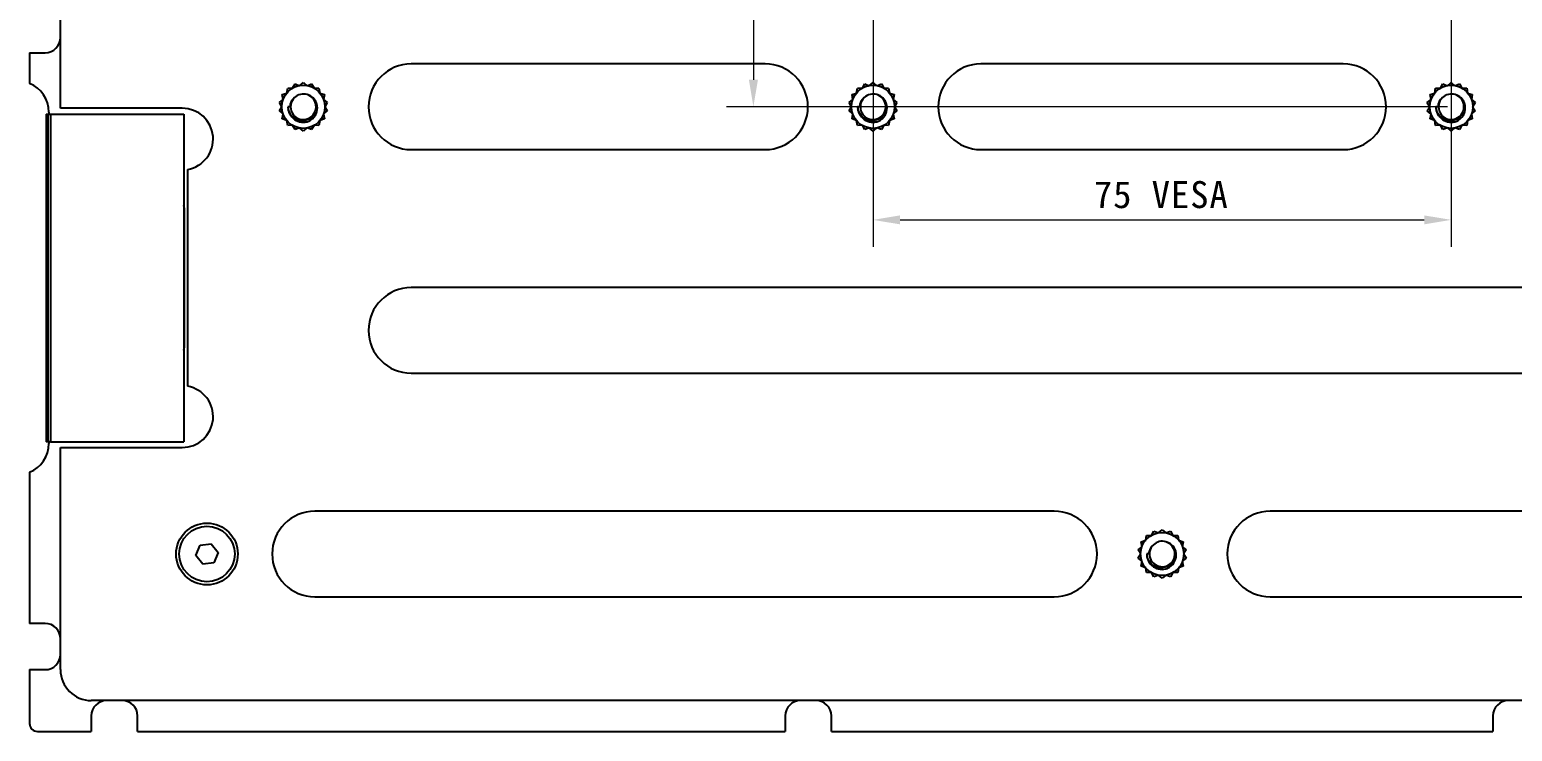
# Model space of a CAD drawing. Header units: millimetres. Extents: x -265 to 612, y -305 to 248.
# Drawn here: x 236.6 to 428.9, y -305.3 to -214.3 of the extents above; entities that cross this region are included whole.
import ezdxf

# ---------------------------------------------------------------- set-up
doc = ezdxf.new("R2010")
doc.units = ezdxf.units.MM
doc.header["$MEASUREMENT"] = 0
doc.layers.add('图层0000', color=7, linetype='Continuous', lineweight=25)
doc.dimstyles.new('线性样式 (GB)', dxfattribs={"dimtxt": 3.5, "dimasz": 3.5, "dimexe": 3.5, "dimexo": 0.5, "dimgap": 1.5, "dimtad": 1, "dimdsep": 46, "dimcen": -2.127267, "dimclrd": 7, "dimclre": 7, "dimclrt": 256, "dimadec": 0, "dimazin": 0, "dimtfac": 0.7, "dimtmove": 0, "dimatfit": 1, "dimfxl": 1, "dimfrac": 2, "dimtolj": 1, "dimtzin": 0, "dimlwd": 18, "dimlwe": 18, "dimarcsym": 0})

# ---------------------------------------------------------------- blocks, each defined once
blk = doc.blocks.new('*D11')
at = {"layer": 'Defpoints', "color": 0}
for p in [(346.01, -149.25), (421.01, -149.25), (421.01, -238.92)]:
    blk.add_point(p, dxfattribs=at)
at = {"layer": '图层0000', "color": 7, "linetype": 'Continuous', "lineweight": 18}
for p, q in [((346.01, -149.75), (346.01, -242.42)), ((421.01, -149.75), (421.01, -242.42)), ((349.51, -238.92), (417.51, -238.92))]:
    blk.add_line(p, q, dxfattribs=at)
at = {"layer": '图层0000', "color": 7}
for points in [[(349.51, -238.34), (349.51, -239.5), (346.01, -238.92)], [(417.51, -239.5), (417.51, -238.34), (421.01, -238.92)]]:
    blk.add_solid(points, dxfattribs=at)
at = {"layer": '图层0000', "lineweight": -3, "insert": (383.4, -235.67), "char_height": 3.5, "attachment_point": 5}
blk.add_mtext('\\A1;\\T1.05000001192093;\\W1;\\FSimSun;75 VESA', dxfattribs=at)
blk = doc.blocks.new('*D12')
at = {"layer": 'Defpoints', "color": 0}
for p in [(421.01, -149.25), (330.49, -224.25), (421.01, -224.25)]:
    blk.add_point(p, dxfattribs=at)
at = {"layer": '图层0000', "color": 7, "linetype": 'Continuous', "lineweight": 18}
for p, q in [((420.51, -149.25), (326.99, -149.25)), ((330.49, -152.75), (330.49, -220.75)), ((420.51, -224.25), (326.99, -224.25))]:
    blk.add_line(p, q, dxfattribs=at)
at = {"layer": '图层0000', "color": 7}
for points in [[(331.08, -152.75), (329.91, -152.75), (330.49, -149.25)], [(329.91, -220.75), (331.08, -220.75), (330.49, -224.25)]]:
    blk.add_solid(points, dxfattribs=at)
at = {"layer": '图层0000', "lineweight": -3, "insert": (327.24, -186.75), "char_height": 3.5, "attachment_point": 5, "rotation": 90}
blk.add_mtext('\\A1;\\T1.05000001192093;\\W1;\\FSimSun;75', dxfattribs=at)

msp = doc.modelspace()

# ---------------------------------------------------------------- linework, layer by layer
at = {"layer": '图层0000', "color": 7, "linetype": 'Continuous', "lineweight": 25}
for p, q in [((240.614, -224.44), (240.614, -186.6)), ((236.614, -217.25), (238.614, -217.25)), ((236.614, -217.25), (236.614, -221.232)), ((332.014, -218.7), (286.114, -218.7)), ((407.014, -218.7), (360.014, -218.7)), ((271.631, -221.516), (272.114, -221.1)), ((272.114, -221.1), (272.596, -221.516)), ((345.531, -221.516), (346.014, -221.1)), ((346.014, -221.1), (346.496, -221.516)), ((420.531, -221.516), (421.014, -221.1)), ((421.014, -221.1), (421.496, -221.516)), ((269.386, -222.675), (269.987, -222.466)), ((269.505, -223.301), (269.386, -222.675)), ((269.987, -222.466), (270.089, -221.837)), ((270.089, -221.837), (270.725, -221.846)), ((270.725, -221.846), (271.036, -221.29)), ((271.036, -221.29), (271.631, -221.516)), ((272.596, -221.516), (273.191, -221.29)), ((273.191, -221.29), (273.502, -221.846)), ((273.502, -221.846), (274.138, -221.837)), ((274.138, -221.837), (274.241, -222.466)), ((274.241, -222.466), (274.842, -222.675)), ((274.842, -222.675), (274.723, -223.301)), ((343.286, -222.675), (343.887, -222.466)), ((343.405, -223.301), (343.286, -222.675)), ((343.887, -222.466), (343.989, -221.837)), ((343.989, -221.837), (344.625, -221.846)), ((344.625, -221.846), (344.936, -221.29)), ((344.936, -221.29), (345.531, -221.516)), ((346.496, -221.516), (347.091, -221.29)), ((347.091, -221.29), (347.402, -221.846)), ((347.402, -221.846), (348.038, -221.837)), ((348.038, -221.837), (348.141, -222.466)), ((348.141, -222.466), (348.742, -222.675)), ((348.742, -222.675), (348.623, -223.301)), ((418.286, -222.675), (418.887, -222.466)), ((418.405, -223.301), (418.286, -222.675)), ((418.887, -222.466), (418.989, -221.837)), ((418.989, -221.837), (419.625, -221.846)), ((419.625, -221.846), (419.936, -221.29)), ((419.936, -221.29), (420.531, -221.516)), ((421.496, -221.516), (422.091, -221.29)), ((422.091, -221.29), (422.402, -221.846)), ((422.402, -221.846), (423.038, -221.837)), ((423.038, -221.837), (423.141, -222.466)), ((423.141, -222.466), (423.742, -222.675)), ((423.742, -222.675), (423.623, -223.301)), ((239.114, -224.94), (239.114, -225.19)), ((256.414, -224.44), (240.614, -224.44)), ((269.011, -223.703), (269.505, -223.301)), ((269.337, -224.25), (269.011, -223.703)), ((269.011, -224.797), (269.337, -224.25)), ((269.505, -225.2), (269.011, -224.797)), ((270.355, -224.25), (270.114, -224.25)), ((270.149, -224.513), (270.131, -224.515)), ((274.723, -223.301), (275.216, -223.703)), ((275.216, -224.797), (274.723, -225.2)), ((275.216, -223.703), (274.89, -224.25)), ((274.89, -224.25), (275.216, -224.797)), ((342.911, -223.703), (343.405, -223.301)), ((343.237, -224.25), (342.911, -223.703)), ((342.911, -224.797), (343.237, -224.25)), ((343.405, -225.2), (342.911, -224.797)), ((344.255, -224.25), (344.014, -224.25)), ((348.623, -223.301), (349.116, -223.703)), ((349.116, -224.797), (348.623, -225.2)), ((349.116, -223.703), (348.79, -224.25)), ((348.79, -224.25), (349.116, -224.797)), ((417.911, -223.703), (418.405, -223.301)), ((418.237, -224.25), (417.911, -223.703)), ((417.911, -224.797), (418.237, -224.25)), ((418.405, -225.2), (417.911, -224.797)), ((419.255, -224.25), (419.014, -224.25)), ((423.623, -223.301), (424.116, -223.703)), ((424.116, -224.797), (423.623, -225.2)), ((424.116, -223.703), (423.79, -224.25)), ((423.79, -224.25), (424.116, -224.797)), ((238.752, -225.19), (238.974, -225.19)), ((238.752, -225.19), (238.752, -267.69)), ((238.974, -225.19), (239.326, -225.19)), ((238.974, -225.19), (238.974, -267.69)), ((239.326, -225.19), (256.614, -225.19)), ((239.326, -225.19), (239.326, -267.69)), ((256.614, -225.19), (256.614, -267.69)), ((269.386, -225.825), (269.505, -225.2)), ((269.987, -226.035), (269.386, -225.825)), ((270.089, -226.663), (269.987, -226.035)), ((270.725, -226.655), (270.089, -226.663)), ((271.036, -227.21), (270.725, -226.655)), ((272.823, -226.12), (272.817, -226.104)), ((273.502, -226.655), (273.191, -227.21)), ((274.138, -226.663), (273.502, -226.655)), ((274.241, -226.035), (274.138, -226.663)), ((274.842, -225.825), (274.241, -226.035)), ((274.723, -225.2), (274.842, -225.825)), ((343.286, -225.825), (343.405, -225.2)), ((343.887, -226.035), (343.286, -225.825)), ((343.989, -226.663), (343.887, -226.035)), ((344.625, -226.655), (343.989, -226.663)), ((344.936, -227.21), (344.625, -226.655)), ((346.723, -226.12), (346.717, -226.104)), ((347.402, -226.655), (347.091, -227.21)), ((348.038, -226.663), (347.402, -226.655)), ((348.141, -226.035), (348.038, -226.663)), ((348.742, -225.825), (348.141, -226.035)), ((348.623, -225.2), (348.742, -225.825)), ((418.286, -225.825), (418.405, -225.2)), ((418.887, -226.035), (418.286, -225.825)), ((418.989, -226.663), (418.887, -226.035)), ((419.625, -226.655), (418.989, -226.663)), ((419.936, -227.21), (419.625, -226.655)), ((421.723, -226.12), (421.717, -226.104)), ((422.402, -226.655), (422.091, -227.21)), ((423.038, -226.663), (422.402, -226.655)), ((423.141, -226.035), (423.038, -226.663)), ((423.742, -225.825), (423.141, -226.035)), ((423.623, -225.2), (423.742, -225.825)), ((271.631, -226.985), (271.036, -227.21)), ((272.114, -227.4), (271.631, -226.985)), ((272.596, -226.985), (272.114, -227.4)), ((273.191, -227.21), (272.596, -226.985)), ((345.531, -226.985), (344.936, -227.21)), ((346.014, -227.4), (345.531, -226.985)), ((346.496, -226.985), (346.014, -227.4)), ((347.091, -227.21), (346.496, -226.985)), ((420.531, -226.985), (419.936, -227.21)), ((421.014, -227.4), (420.531, -226.985)), ((421.496, -226.985), (421.014, -227.4)), ((422.091, -227.21), (421.496, -226.985)), ((286.114, -229.8), (332.014, -229.8)), ((360.014, -229.8), (407.014, -229.8)), ((257.114, -260.502), (257.114, -232.379)), ((256.714, -254.94), (256.714, -237.94)), ((493.414, -247.7), (286.114, -247.7)), ((286.114, -258.8), (493.414, -258.8)), ((238.974, -267.69), (238.752, -267.69)), ((239.326, -267.69), (238.974, -267.69)), ((239.114, -267.69), (239.114, -267.94)), ((239.326, -267.69), (256.614, -267.69)), ((240.614, -297.25), (240.614, -268.44)), ((240.614, -268.44), (256.414, -268.44)), ((236.614, -271.649), (236.614, -291.25)), ((369.514, -276.7), (273.614, -276.7)), ((493.414, -276.7), (397.514, -276.7)), ((380.786, -280.675), (381.387, -280.466)), ((380.905, -281.301), (380.786, -280.675)), ((381.387, -280.466), (381.489, -279.837)), ((381.489, -279.837), (382.125, -279.846)), ((382.125, -279.846), (382.436, -279.29)), ((382.436, -279.29), (383.031, -279.516)), ((383.031, -279.516), (383.514, -279.1)), ((383.514, -279.1), (383.996, -279.516)), ((383.996, -279.516), (384.591, -279.29)), ((384.591, -279.29), (384.902, -279.846)), ((384.902, -279.846), (385.538, -279.837)), ((385.538, -279.837), (385.641, -280.466)), ((385.641, -280.466), (386.242, -280.675)), ((386.242, -280.675), (386.123, -281.301)), ((258.183, -282.438), (258.735, -281.105)), ((259.061, -283.584), (258.183, -282.438)), ((258.735, -281.105), (260.167, -280.917)), ((260.167, -280.917), (261.045, -282.063)), ((261.045, -282.063), (260.492, -283.396)), ((380.411, -281.703), (380.905, -281.301)), ((380.737, -282.25), (380.411, -281.703)), ((380.411, -282.797), (380.737, -282.25)), ((381.755, -282.25), (381.514, -282.25)), ((381.549, -282.513), (381.531, -282.515)), ((386.123, -281.301), (386.616, -281.703)), ((386.616, -281.703), (386.29, -282.25)), ((386.29, -282.25), (386.616, -282.797)), ((260.492, -283.396), (259.061, -283.584)), ((380.905, -283.2), (380.411, -282.797)), ((380.786, -283.825), (380.905, -283.2)), ((381.387, -284.035), (380.786, -283.825)), ((381.489, -284.663), (381.387, -284.035)), ((384.223, -284.12), (384.217, -284.104)), ((385.641, -284.035), (385.538, -284.663)), ((386.242, -283.825), (385.641, -284.035)), ((386.616, -282.797), (386.123, -283.2)), ((386.123, -283.2), (386.242, -283.825)), ((382.125, -284.655), (381.489, -284.663)), ((382.436, -285.21), (382.125, -284.655)), ((383.031, -284.985), (382.436, -285.21)), ((383.514, -285.4), (383.031, -284.985)), ((383.996, -284.985), (383.514, -285.4)), ((384.591, -285.21), (383.996, -284.985)), ((384.902, -284.655), (384.591, -285.21)), ((385.538, -284.663), (384.902, -284.655)), ((273.614, -287.8), (369.514, -287.8)), ((397.514, -287.8), (493.414, -287.8)), ((238.614, -291.25), (236.614, -291.25)), ((236.614, -297.25), (238.614, -297.25)), ((236.614, -297.25), (236.614, -304.25)), ((522.414, -301.25), (244.614, -301.25)), ((244.614, -303.25), (244.614, -305.25)), ((250.614, -305.25), (250.614, -303.25)), ((334.614, -303.25), (334.614, -305.25)), ((340.614, -305.25), (340.614, -303.25)), ((426.414, -303.25), (426.414, -305.25)), ((237.614, -305.25), (244.614, -305.25)), ((250.614, -305.25), (334.614, -305.25)), ((340.614, -305.25), (426.414, -305.25))]:
    msp.add_line(p, q, dxfattribs=at)
for centre, radius in [((272.114, -224.25), 2.8), ((346.014, -224.25), 2.8), ((421.014, -224.25), 2.8), ((259.614, -282.25), 4), ((259.614, -282.25), 3.6), ((383.514, -282.25), 2.8)]:
    msp.add_circle(centre, radius, dxfattribs=at)
for centre, radius, start, end in [((238.614, -215.25), 2, 270, 0), ((286.114, -224.25), 5.55, 90, 270), ((332.014, -224.25), 5.55, 270, 90), ((360.014, -224.25), 5.55, 90, 270), ((407.014, -224.25), 5.55, 270, 90), ((235.114, -224.94), 4, 0, 67.97569), ((272.048, -224.371), 1.698, 128.9351, 175.94152), ((272.114, -224.25), 1.65, 133.32502, 72.40498), ((272.114, -224.251), 1.65, 103.02292, 133.32119), ((272.114, -224.251), 1.65, 72.40878, 103.0153), ((345.948, -224.371), 1.698, 128.9351, 175.94152), ((346.014, -224.25), 1.65, 133.32502, 72.40498), ((346.014, -224.251), 1.65, 103.02292, 133.32119), ((346.014, -224.251), 1.65, 72.40878, 103.0153), ((420.948, -224.371), 1.698, 128.9351, 175.94152), ((421.014, -224.25), 1.65, 133.32502, 72.40498), ((421.014, -224.251), 1.65, 103.02292, 133.32119), ((421.014, -224.251), 1.65, 72.40878, 103.0153), ((256.414, -228.44), 4, 280.07866, 90), ((272.114, -224.25), 2, 180, 290.78469), ((272.114, -224.25), 1.982, 180, 290.78469), ((346.014, -224.25), 2, 180, 290.78469), ((346.014, -224.25), 1.982, 180, 290.78469), ((421.014, -224.25), 2, 180, 290.78469), ((421.014, -224.25), 1.982, 180, 290.78469), ((252.714, -237.94), 4, 0, 12.83857), ((286.114, -253.25), 5.55, 90, 270), ((252.714, -254.94), 4, 347.16143, 0), ((256.414, -264.44), 4, 270, 79.92134), ((235.114, -267.94), 4, 292.02431, 0), ((273.614, -282.25), 5.55, 90, 270), ((369.514, -282.25), 5.55, 270, 90), ((397.514, -282.25), 5.55, 90, 270), ((383.514, -282.25), 1.65, 133.32502, 72.40498), ((383.514, -282.251), 1.65, 103.02292, 133.32119), ((383.514, -282.251), 1.65, 72.40878, 103.0153), ((383.514, -282.25), 2, 180, 290.78469), ((383.514, -282.25), 1.982, 180, 290.78469), ((383.448, -282.371), 1.698, 128.9351, 175.94152), ((238.614, -293.25), 2, 0, 90), ((238.614, -295.25), 2, 270, 0), ((244.614, -297.25), 4, 180, 270), ((246.614, -303.25), 2, 90, 180), ((248.614, -303.25), 2, 0, 90), ((336.614, -303.25), 2, 90, 180), ((338.614, -303.25), 2, 0, 90), ((428.414, -303.25), 2, 90, 180), ((237.614, -304.25), 1, 180, 270)]:
    msp.add_arc(centre, radius, start, end, dxfattribs=at)
for points, knots in [([(272.817, -226.104), (273.157, -225.948), (273.45, -225.693), (274.023, -224.783), (274.039, -224.023), (273.504, -223.179), (273.172, -222.867), (272.756, -222.711), (272.612, -222.678)], [0, 0, 0, 0, 0.8584812, 0.8584812, 2.471723, 2.471723, 3.1383896, 3.471723, 3.471723, 3.471723, 3.471723]), ([(346.717, -226.104), (347.057, -225.948), (347.35, -225.693), (347.923, -224.783), (347.939, -224.023), (347.404, -223.179), (347.072, -222.867), (346.656, -222.711), (346.512, -222.678)], [0, 0, 0, 0, 0.8584812, 0.8584812, 2.471723, 2.471723, 3.1383896, 3.471723, 3.471723, 3.471723, 3.471723]), ([(421.717, -226.104), (422.057, -225.948), (422.35, -225.693), (422.923, -224.783), (422.939, -224.023), (422.404, -223.179), (422.072, -222.867), (421.656, -222.711), (421.512, -222.678)], [0, 0, 0, 0, 0.8584812, 0.8584812, 2.471723, 2.471723, 3.1383896, 3.471723, 3.471723, 3.471723, 3.471723]), ([(273.532, -225.094), (273.451, -225.258), (273.128, -225.709), (272.619, -225.964), (271.515, -226.14), (270.784, -225.781), (270.277, -224.948), (270.194, -224.735), (270.149, -224.513)], [0, 0, 0, 0, 0.3333333, 1, 1, 2.3798833, 2.3798833, 2.7961352, 2.7961352, 2.7961352, 2.7961352]), ([(347.432, -225.094), (347.351, -225.258), (347.028, -225.709), (346.519, -225.964), (345.415, -226.14), (344.684, -225.781), (344.177, -224.948), (344.094, -224.735), (344.049, -224.513)], [0, 0, 0, 0, 0.3333333, 1, 1, 2.3798833, 2.3798833, 2.7961352, 2.7961352, 2.7961352, 2.7961352]), ([(422.432, -225.094), (422.351, -225.258), (422.028, -225.709), (421.519, -225.964), (420.415, -226.14), (419.684, -225.781), (419.177, -224.948), (419.094, -224.735), (419.049, -224.513)], [0, 0, 0, 0, 0.3333333, 1, 1, 2.3798833, 2.3798833, 2.7961352, 2.7961352, 2.7961352, 2.7961352]), ([(384.217, -284.104), (384.557, -283.948), (384.85, -283.693), (385.423, -282.783), (385.439, -282.023), (384.904, -281.179), (384.572, -280.867), (384.156, -280.711), (384.012, -280.678)], [0, 0, 0, 0, 0.8584812, 0.8584812, 2.471723, 2.471723, 3.1383896, 3.471723, 3.471723, 3.471723, 3.471723]), ([(384.932, -283.094), (384.851, -283.258), (384.528, -283.709), (384.019, -283.964), (382.915, -284.14), (382.184, -283.781), (381.677, -282.948), (381.594, -282.735), (381.549, -282.513)], [0, 0, 0, 0, 0.3333333, 1, 1, 2.3798833, 2.3798833, 2.7961352, 2.7961352, 2.7961352, 2.7961352])]:
    msp.add_open_spline(points, degree=3, knots=knots, dxfattribs=at)

# ---------------------------------------------------------------- dimensions: what is measured, and where the dimension line sits
at = {"layer": '图层0000', "color": 7, "linetype": 'Continuous', "lineweight": -3}
dim = msp.add_linear_dim(base=(330.494, -224.25), p1=(421.014, -149.25), p2=(421.014, -224.25), angle=270, text='\\T1.05000001192093;\\W1;\\FSimSun;<>', dimstyle='线性样式 (GB)', override={"dimscale": 1, "dimtxt": 3.5, "dimasz": 3.5, "dimexe": 3.5, "dimexo": 0.5, "dimgap": 1.5, "dimtad": 1, "dimtih": 0, "dimtoh": 0, "dimdec": 2, "dimlfac": 1, "dimrnd": 0, "dimzin": 8, "dimdsep": 46, "dimlunit": 2, "dimpost": '<>', "dimtxsty": 'Standard', "dimsah": 0, "dimtsz": 0, "dimcen": -2.127267, "dimdle": 0, "dimse1": 0, "dimse2": 0, "dimsd1": 0, "dimsd2": 0, "dimclrd": 7, "dimclre": 7, "dimclrt": 256, "dimaunit": 0, "dimadec": 0, "dimazin": 2, "dimtol": 0, "dimlim": 0, "dimtp": 0, "dimtm": 0, "dimtfac": 0.7, "dimtdec": 2, "dimtix": 0, "dimtofl": 1, "dimtmove": 0, "dimatfit": 1, "dimfrac": 2, "dimtzin": 0, "dimlwd": 18, "dimlwe": 18}, dxfattribs=at)
dim.commit()
dim.dimension.update_dxf_attribs({"geometry": '*D12', "text_midpoint": (330.494, -186.75), "dimtype": 160})
dim = msp.add_linear_dim(base=(421.014, -238.919), p1=(346.014, -149.25), p2=(421.014, -149.25), text='\\T1.05000001192093;\\W1;\\FSimSun;<> VESA', dimstyle='线性样式 (GB)', override={"dimscale": 1, "dimtxt": 3.5, "dimasz": 3.5, "dimexe": 3.5, "dimexo": 0.5, "dimgap": 1.5, "dimtad": 1, "dimtih": 0, "dimtoh": 0, "dimdec": 2, "dimlfac": 1, "dimrnd": 0, "dimzin": 8, "dimdsep": 46, "dimlunit": 2, "dimpost": '<>', "dimtxsty": 'Standard', "dimsah": 0, "dimtsz": 0, "dimcen": -2.127267, "dimdle": 0, "dimse1": 0, "dimse2": 0, "dimsd1": 0, "dimsd2": 0, "dimclrd": 7, "dimclre": 7, "dimclrt": 256, "dimaunit": 0, "dimadec": 0, "dimazin": 2, "dimtol": 0, "dimlim": 0, "dimtp": 0, "dimtm": 0, "dimtfac": 0.7, "dimtdec": 2, "dimtix": 0, "dimtofl": 1, "dimtmove": 0, "dimatfit": 1, "dimfrac": 2, "dimtzin": 0, "dimlwd": 18, "dimlwe": 18}, dxfattribs=at)
dim.commit()
dim.dimension.update_dxf_attribs({"geometry": '*D11', "text_midpoint": (383.398, -238.919), "dimtype": 160})

doc.saveas('drawing.dxf')
